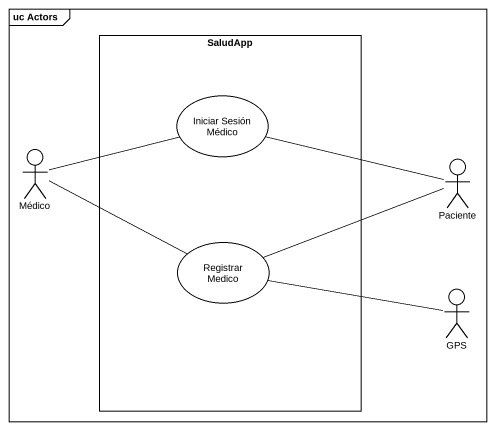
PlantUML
@startuml
mainframe uc Actors
rectangle SaludApp {
  usecase "Iniciar Sesión Médico" as Iniciar_Sesión_Médico
  usecase "Registrar Medico" as Registrar_Medico
}
actor Médico
actor Paciente
actor GPS
Iniciar_Sesión_Médico -right- Paciente
Médico -right- Iniciar_Sesión_Médico
Paciente -left- Registrar_Medico
Registrar_Medico -left- Médico
Registrar_Medico -right- GPS
@enduml
